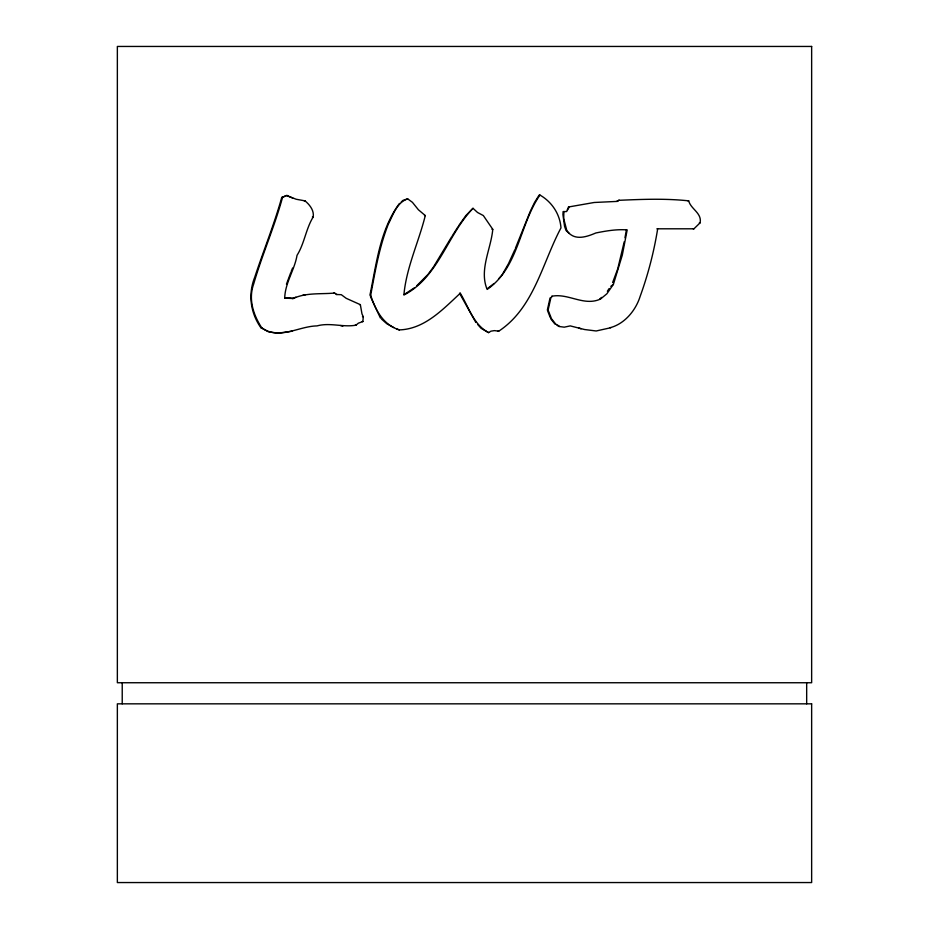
<?xml version="1.0" encoding="UTF-8"?>
<svg xmlns="http://www.w3.org/2000/svg" width="929" height="929" viewBox="0 0 929 929"><rect width="100%" height="100%" fill="white"/><g stroke="black" fill="none" stroke-linecap="round" stroke-linejoin="round"><path stroke-width="1.39" d="M336.948 294.505L334.591 293.053C320.784 294.33 306.117 292.438 293.227 298.499L288.687 297.779L284.704 298.325C284.982 283.02 294.551 270.118 297.036 255.312C304.387 243.677 305.943 228.697 313.178 217.014C314.304 210.511 309.705 204.786 305.014 200.861L296.119 199.236L286.457 195.427M563.88 211.568L563.706 218.64L566.783 230.438C573.913 241.192 586.245 237.092 595.814 232.982C606.126 230.903 616.647 229.103 627.191 229.893L622.302 255.115L613.407 284.332L606.881 293.773L600.529 299.033C583.865 306.686 568.13 292.728 551.501 296.316M687.913 200.85L688.691 200.85C690.781 209.106 702.115 213.078 700.118 222.809L693.951 228.801L657.674 228.801C653.97 251.794 648.082 274.531 640.127 296.444C635.726 310.46 624.602 323.931 610.098 327.705M498.757 331.165L494.402 330.619L490.965 331.165L488.608 332.617C473.5 324.732 468.657 307 460.296 293.239C442.866 309.311 424.669 329.087 399.354 329.9C383.41 324.999 375.397 310.193 370.683 295.236C375.177 271.291 379.299 247.033 388.276 224.272C393.002 215.087 396.834 202.383 407.692 198.864L412.406 202.313L418.398 209.757L425.285 215.563C418.7 242.214 406.345 267.424 403.883 295.05C438.569 277.179 447.267 234.967 473 208.305L477.529 212.474L483.335 215.563L492.776 229.347C490.942 249.216 479.004 269.863 487.144 289.418C518.661 267.749 519.369 224.772 539.935 195.055C551.884 201.883 559.966 214.1 560.977 227.895C542.246 263.07 534.001 307.917 498.757 331.165L497.979 331.165M610.876 327.705L596.174 330.979L584.562 329.528L570.232 325.893L564.251 327.171L560.082 326.625L555.728 324.082L551.547 318.821L548.098 310.112L550.827 297.954L552.279 296.316M624.962 237.754L626.413 229.893M624.242 241.691L617.715 268.911L612.629 282.521M336.17 294.505L341.303 294.69L346.192 298.314L360.347 304.666L361.985 313.921L363.251 316.65L362.891 321.55L358.35 323.176L355.993 325.173C342.998 327.542 330.109 322.305 316.986 325.905C298.453 326.218 278.921 340.444 261.664 327.716L260.886 327.716C250.482 312.992 247.892 294.296 254.72 277.272C263.325 251.039 274.206 224.435 281.742 197.424L287.235 195.427M550.049 297.954L547.332 310.112L548.098 310.112M688.691 200.85C665.559 198.353 641.869 199.294 618.853 200.316L617.402 201.396L594.177 202.487L569.326 206.842L566.609 211.568L563.102 211.568L562.928 214.645L564.553 226.27L566.005 230.438L569.28 233.527M285.969 195.601L282.521 197.424C274.496 226.85 262.013 255.08 253.675 283.984C248.171 299.277 253.338 314.815 261.664 327.716M286.457 284.169L290.707 272.731M515.363 248.38L530.087 211.754L534.628 202.313L539.157 195.055L539.935 195.055M291.172 271.465L292.623 268.017M514.852 249.68L508.5 263.65L501.974 275.089L498.525 278.897M567.282 209.931L568.548 206.842L569.326 206.842M451.54 236.976L433.402 267.099L428.141 274.183M452.272 235.838L458.067 226.688M607.369 291.23L609.192 288.513M399.482 203.405C379.88 229.835 376.454 263.917 369.905 295.236L370.683 295.236M458.798 225.538L465.87 215.563L473 208.305M610.817 286.329L613.407 284.332M427.259 275.135L416.831 285.679M599.751 299.033L601.562 297.408M401.27 201.883L403.058 200.362L407.692 198.864M487.458 288.582L493.996 283.542M414.717 287.607L404.231 294.47M616.624 201.396L619.155 200.13M285.249 298.139L292.449 298.499L295.852 297.187M302.924 295.19L305.374 294.737M292.449 331.165L278.119 333.163L268.458 331.804L260.886 327.716M281.742 197.424L282.521 197.424M304.236 200.861L305.014 200.861M424.507 215.563L425.285 215.563M312.399 217.014L313.178 217.014M699.34 222.809L700.118 222.809M656.896 228.801L657.674 228.801M693.173 228.801L693.951 228.801M491.998 229.347L492.776 229.347M333.813 293.053L334.591 293.053M460.296 293.239L459.53 293.239L475.857 322.456M292.449 298.499L293.227 298.499M359.569 304.666L360.347 304.666M362.473 316.65L363.251 316.65M362.113 321.55L362.891 321.55M355.215 325.173L355.993 325.173M399.354 329.9L396.764 329.052M488.608 332.617L481.117 328.343L477.611 324.418M340.537 325.545L342.824 326.149M578.895 328.076L581.066 328.796M287.723 195.973L292.809 198.144M393.675 327.531L386.778 323.722L381.494 319.042M557.121 325.347L559.304 326.625M550.769 318.821L554.95 324.082M380.437 318.101L370.427 296.56M547.82 311.354L550.282 317.579M806.674 682.745L806.674 703.834M122.222 682.745L122.222 703.834M811.644 46.45L117.356 46.45L117.356 682.745L811.644 682.745L811.644 46.45M811.644 703.834L117.356 703.834L117.356 882.55L811.644 882.55L811.644 703.834"/></g></svg>
